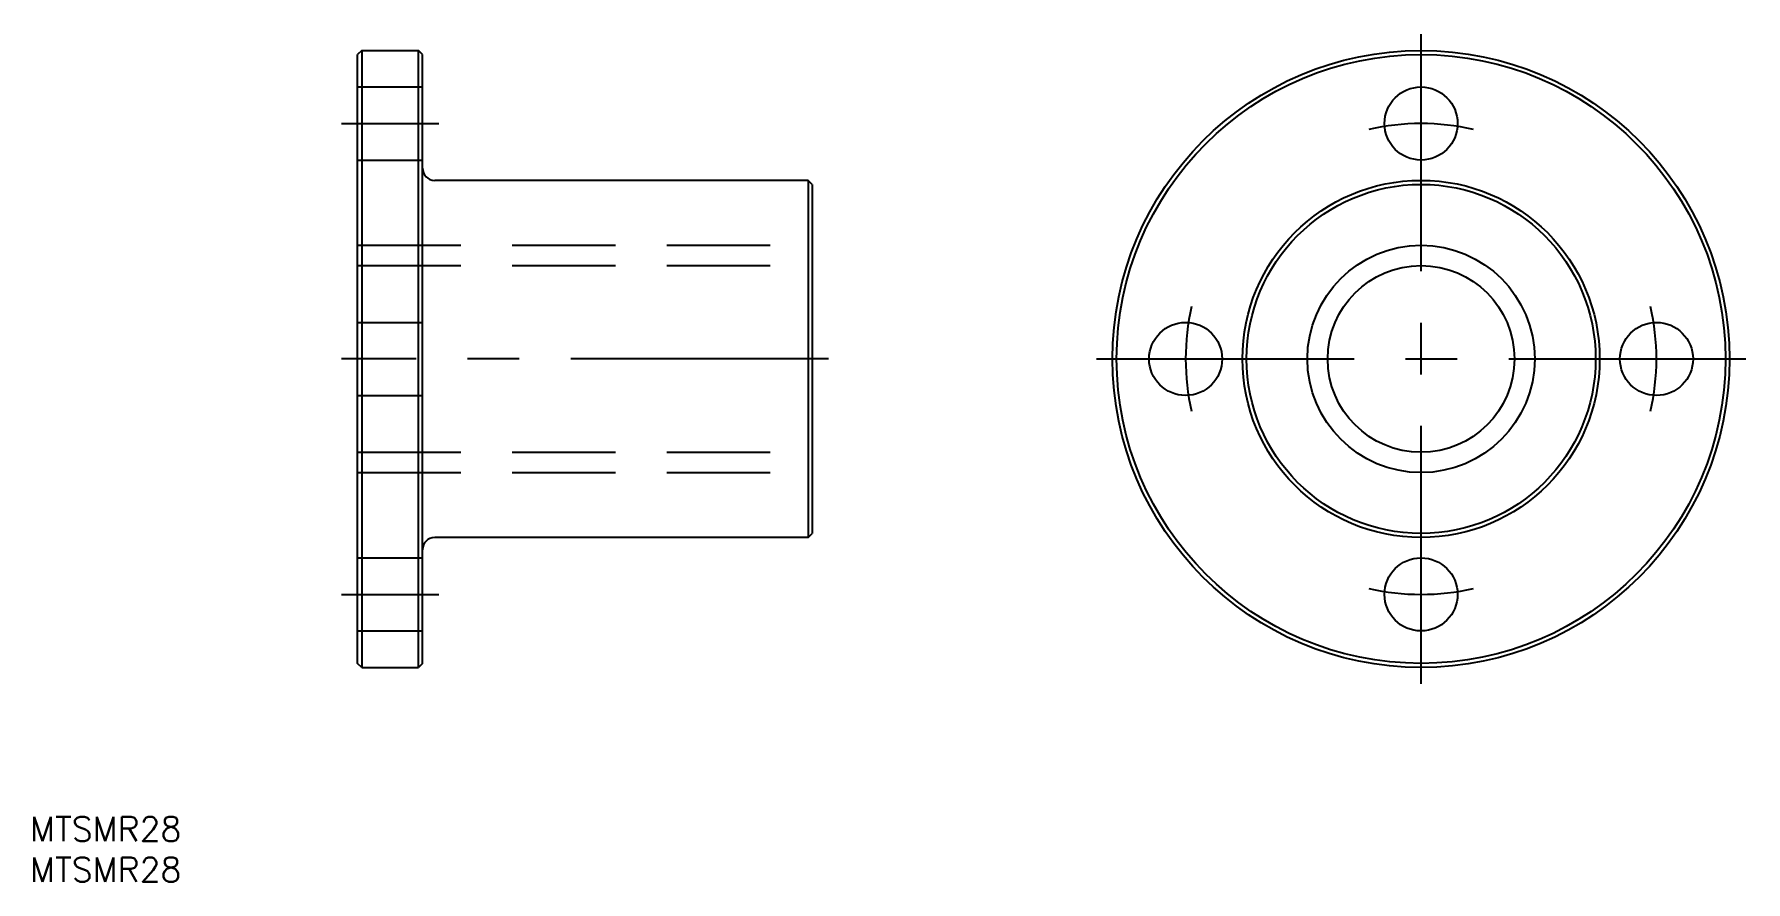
# Model space of a CAD drawing. Extents: x -171 to 40, y -64 to 40.
import ezdxf

# ---------------------------------------------------------------- set-up
doc = ezdxf.new("R2010")
doc.units = 0
doc.linetypes.add('CENTER', pattern=[50.8, 31.75, -6.35, 6.35, -6.35])
doc.linetypes.add('DASHED', pattern=[19.05, 12.7, -6.35])
doc.layers.get('0').update_dxf_attribs({"linetype": 'CONTINUOUS'})
doc.layers.add('CENTER', color=1, linetype='CENTER')
doc.styles.get("Standard").update_dxf_attribs({"font": 'txt.shx', "height": 3, "bigfont": 'bigfont.shx'})

msp = doc.modelspace()

# ---------------------------------------------------------------- linework, layer by layer
at = {"color": 7, "linetype": 'CONTINUOUS'}
for p, q in [((-130.5, 38), (-131, 37.5)), ((-130.5, 38), (-123.5, 38)), ((-130.5, 38), (-130.5, -38)), ((-123, 37.5), (-123.5, 38)), ((-123.5, -38), (-123.5, 38)), ((-131, -37.5), (-131, 37.5)), ((-123, -37.5), (-123, 37.5)), ((-75.5, 22), (-121.5, 22)), ((-75, 21.5), (-75.5, 22)), ((-75.5, 22), (-75.5, -22)), ((-75, 21.5), (-75, -21.5)), ((-75.5, -22), (-121.5, -22)), ((-75.5, -22), (-75, -21.5)), ((-130.5, -38), (-131, -37.5)), ((-123, -37.5), (-123.5, -38)), ((-130.5, -38), (-123.5, -38))]:
    msp.add_line(p, q, dxfattribs=at)
at = {"color": 3, "linetype": 'DASHED'}
for p, q in [((-131, 33.5), (-123, 33.5)), ((-131, 24.5), (-123, 24.5)), ((-131, 14), (-75, 14)), ((-131, 11.5), (-75, 11.5)), ((-131, 4.5), (-123, 4.5)), ((-131, -4.5), (-123, -4.5)), ((-131, -11.5), (-75, -11.5)), ((-131, -14), (-75, -14)), ((-131, -24.5), (-123, -24.5)), ((-131, -33.5), (-123, -33.5))]:
    msp.add_line(p, q, dxfattribs=at)
at = {"color": 7, "linetype": 'CONTINUOUS'}
for centre, radius in [((0, 0), 38), ((0, 0), 37.5), ((0, 29), 4.5), ((0, 0), 22), ((0, 0), 21.5), ((0, 0), 11.5), ((-29, 0), 4.5), ((29, 0), 4.5), ((0, -29), 4.5)]:
    msp.add_circle(centre, radius, dxfattribs=at)
at = {"color": 3, "linetype": 'CONTINUOUS'}
msp.add_circle((0, 0), 14, dxfattribs=at)
at = {"color": 7, "linetype": 'CONTINUOUS'}
for centre, start, end in [((-121.5, 23.5), 180, 270), ((-121.5, -23.5), 90, 180)]:
    msp.add_arc(centre, 1.5, start, end, dxfattribs=at)
at = {"layer": 'CENTER', "color": 1, "linetype": 'CENTER'}
for p, q in [((0, -40), (0, 40)), ((-133, 29), (-121, 29)), ((-73, 0), (-133, 0)), ((-40, 0), (40, 0)), ((-133, -29), (-121, -29))]:
    msp.add_line(p, q, dxfattribs=at)
for start, end in [(77.1489, 102.8511), (167.1489, 192.8511), (347.1489, 12.8511), (257.1489, 282.8511)]:
    msp.add_arc((0, 0), 29, start, end, dxfattribs=at)

# ---------------------------------------------------------------- texts
at = {"color": 7, "linetype": 'CONTINUOUS'}
for p in [(-171.35, -59.4), (-171.35, -64.4)]:
    msp.add_text('MTSMR28', height=3, dxfattribs=at).set_placement(p)

doc.saveas('drawing.dxf')
